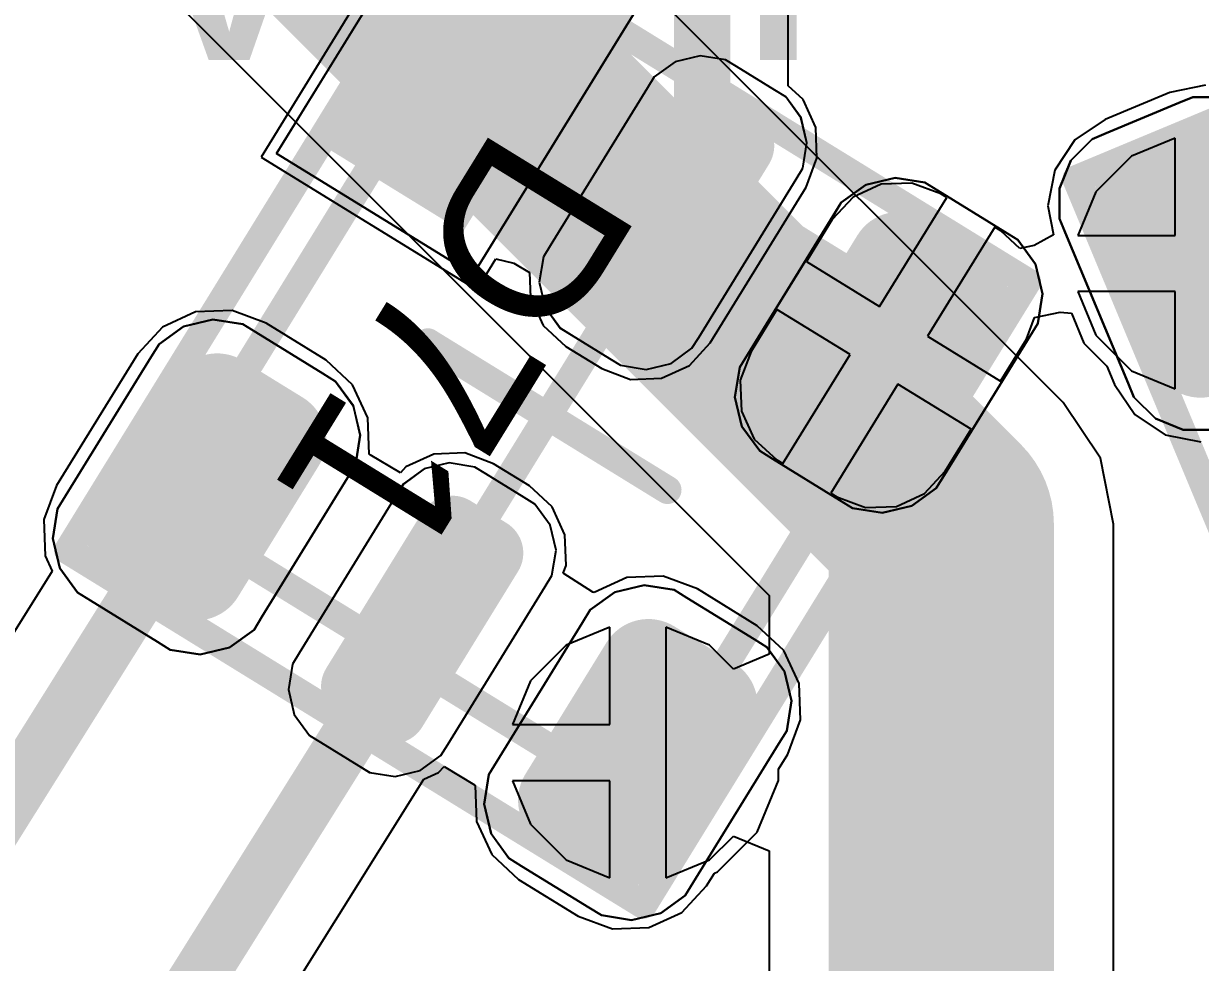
# Model space of a CAD drawing. Header units: inches. Extents: x -5 to 179, y -47 to 8.
# Drawn here: x 141.464 to 145.646, y -23.083 to -19.746 of the extents above; entities that cross this region are included whole.
import ezdxf

# ---------------------------------------------------------------- set-up
doc = ezdxf.new("R2010")
doc.units = ezdxf.units.IN
for name, color, linetype in [('Bottom Layer', 5, 'Continuous'), ('Bottom Overlay', 54, 'Continuous'), ('Top 3D Body', 56, 'Continuous'), ('Top Courtyard', 56, 'Continuous'), ('Top Layer', 1, 'Continuous'), ('Top Overlay', 2, 'Continuous'), ('Top Paste', 8, 'Continuous'), ('Top Solder', 216, 'Continuous'), ('Via Holes', 16, 'Continuous')]:
    doc.layers.add(name, color=color, linetype=linetype)
doc.styles.add('Arial', font='', dxfattribs={"height": 0.2})
doc.styles.get('Arial').set_extended_font_data('Arial')

# ---------------------------------------------------------------- blocks, each defined once
blk = doc.blocks.new('APA_RGB_LED_2020_1015')
at = {"layer": 'Top Layer'}
h = blk.add_hatch(color=1, dxfattribs=at)
edge = h.paths.add_edge_path()
edge.add_arc((0.575, 1.025), 0.125, 90, 180)
edge.add_line((0.45, 1.025), (0.45, 0.775))
edge.add_arc((0.575, 0.775), 0.125, 180, 270)
edge.add_line((0.575, 0.65), (1.125, 0.65))
edge.add_arc((1.125, 0.775), 0.125, 270, 360)
edge.add_line((1.25, 0.775), (1.25, 1.025))
edge.add_arc((1.125, 1.025), 0.125, 0, 90)
edge.add_line((1.125, 1.15), (0.575, 1.15))
at = {"layer": 'Top Paste'}
h = blk.add_hatch(color=8, dxfattribs=at)
edge = h.paths.add_edge_path()
edge.add_arc((0.575, 1.025), 0.125, 90, 180)
edge.add_line((0.45, 1.025), (0.45, 0.775))
edge.add_arc((0.575, 0.775), 0.125, 180, 270)
edge.add_line((0.575, 0.65), (1.125, 0.65))
edge.add_arc((1.125, 0.775), 0.125, 270, 360)
edge.add_line((1.25, 0.775), (1.25, 1.025))
edge.add_arc((1.125, 1.025), 0.125, 0, 90)
edge.add_line((1.125, 1.15), (0.575, 1.15))
at = {"layer": 'Top Solder'}
h = blk.add_hatch(color=216, dxfattribs=at)
edge = h.paths.add_edge_path()
edge.add_arc((0.575, 1.025), 0.175, 90, 180)
edge.add_line((0.4, 1.025), (0.4, 0.775))
edge.add_arc((0.575, 0.775), 0.175, 180, 270)
edge.add_line((0.575, 0.6), (1.125, 0.6))
edge.add_arc((1.125, 0.775), 0.175, 270, 360)
edge.add_line((1.3, 0.775), (1.3, 1.025))
edge.add_arc((1.125, 1.025), 0.175, 0, 90)
edge.add_line((1.125, 1.2), (0.575, 1.2))
at = {"layer": 'Top 3D Body'}
for points in [[(1, 1, 0.1, 0.1, 0), (-1, 1, 0.1, 0.1, 0)], [(1, 1, 0.1, 0.1, 0), (1, -1, 0.1, 0.1, 0)]]:
    blk.add_lwpolyline(points, format="xyseb", dxfattribs=at)
blk.add_lwpolyline([(0.975, 1, 0.05, 0.05, 1), (1.025, 1, 0.05, 0.05, 1)], format="xyseb", close=True, dxfattribs=at)
blk.add_lwpolyline([(0.975, 1, 0.05, 0.05, 1), (1.025, 1, 0.05, 0.05, 1)], format="xyseb", close=True, dxfattribs=at)
at = {"layer": 'Top Courtyard'}
for points in [[(1.3, 1.2, 0.1, 0.1, 0), (-1.3, 1.2, 0.1, 0.1, 0)], [(1.3, 1.2, 0.1, 0.1, 0), (1.3, -1.2, 0.1, 0.1, 0)]]:
    blk.add_lwpolyline(points, format="xyseb", dxfattribs=at)
blk.add_lwpolyline([(1.275, 1.2, 0.05, 0.05, 1), (1.325, 1.2, 0.05, 0.05, 1)], format="xyseb", close=True, dxfattribs=at)
blk.add_lwpolyline([(1.275, 1.2, 0.05, 0.05, 1), (1.325, 1.2, 0.05, 0.05, 1)], format="xyseb", close=True, dxfattribs=at)
at = {"layer": 'Top Overlay'}
for p, q in [((0.4071, 1.2689), (0.5063, 1.31)), ((0.5063, 1.31), (0.56, 1.31)), ((0.56, 1.31), (0.56, 1.31)), ((0.56, 1.31), (1.14, 1.31)), ((1.14, 1.31), (1.1937, 1.31)), ((1.1937, 1.31), (1.2929, 1.2689)), ((0.3311, 1.1929), (0.4071, 1.2689)), ((1.2929, 1.2689), (1.3689, 1.1929)), ((0.29, 1.0937), (0.3311, 1.1929)), ((1.3689, 1.1929), (1.41, 1.0937)), ((1.41, 1.0937), (1.41, 1.04)), ((1.41, 1.04), (1.41, 1.04)), ((1.41, 1.04), (1.41, 0.76)), ((1.41, 0.76), (1.41, 0.7063)), ((1.41, 0.7063), (1.3689, 0.6071))]:
    blk.add_line(p, q, dxfattribs=at)
blk = doc.blocks.new('APA_RGB_LED_2020_1025')
at = {"layer": 'Top Layer'}
h = blk.add_hatch(color=1, dxfattribs=at)
edge = h.paths.add_edge_path()
edge.add_arc((-1.125, 1.025), 0.125, 90, 180)
edge.add_line((-1.25, 1.025), (-1.25, 0.775))
edge.add_arc((-1.125, 0.775), 0.125, 180, 270)
edge.add_line((-1.125, 0.65), (-0.575, 0.65))
edge.add_arc((-0.575, 0.775), 0.125, 270, 360)
edge.add_line((-0.45, 0.775), (-0.45, 1.025))
edge.add_arc((-0.575, 1.025), 0.125, 0, 90)
edge.add_line((-0.575, 1.15), (-1.125, 1.15))
h = blk.add_hatch(color=1, dxfattribs=at)
edge = h.paths.add_edge_path()
edge.add_arc((0.575, 1.025), 0.125, 90, 180)
edge.add_line((0.45, 1.025), (0.45, 0.775))
edge.add_arc((0.575, 0.775), 0.125, 180, 270)
edge.add_line((0.575, 0.65), (1.125, 0.65))
edge.add_arc((1.125, 0.775), 0.125, 270, 360)
edge.add_line((1.25, 0.775), (1.25, 1.025))
edge.add_arc((1.125, 1.025), 0.125, 0, 90)
edge.add_line((1.125, 1.15), (0.575, 1.15))
h = blk.add_hatch(color=1, dxfattribs=at)
edge = h.paths.add_edge_path()
edge.add_arc((-1.175, 0.075), 0.075, 90, 180)
edge.add_line((-1.25, 0.075), (-1.25, -0.075))
edge.add_arc((-1.175, -0.075), 0.075, 180, 270)
edge.add_line((-1.175, -0.15), (-0.525, -0.15))
edge.add_arc((-0.525, -0.075), 0.075, 270, 360)
edge.add_line((-0.45, -0.075), (-0.45, 0.075))
edge.add_arc((-0.525, 0.075), 0.075, 0, 90)
edge.add_line((-0.525, 0.15), (-1.175, 0.15))
h = blk.add_hatch(color=1, dxfattribs=at)
edge = h.paths.add_edge_path()
edge.add_arc((0.525, 0.075), 0.075, 90, 180)
edge.add_line((0.45, 0.075), (0.45, -0.075))
edge.add_arc((0.525, -0.075), 0.075, 180, 270)
edge.add_line((0.525, -0.15), (1.175, -0.15))
edge.add_arc((1.175, -0.075), 0.075, 270, 360)
edge.add_line((1.25, -0.075), (1.25, 0.075))
edge.add_arc((1.175, 0.075), 0.075, 0, 90)
edge.add_line((1.175, 0.15), (0.525, 0.15))
blk.add_hatch(color=1, dxfattribs=at).paths.add_polyline_path([(-1.25, -0.65), (-0.45, -0.65), (-0.45, -1.15), (-1.25, -1.15)])
h = blk.add_hatch(color=1, dxfattribs=at)
edge = h.paths.add_edge_path()
edge.add_arc((0.575, -0.775), 0.125, 90, 180)
edge.add_line((0.45, -0.775), (0.45, -1.025))
edge.add_arc((0.575, -1.025), 0.125, 180, 270)
edge.add_line((0.575, -1.15), (1.125, -1.15))
edge.add_arc((1.125, -1.025), 0.125, 270, 360)
edge.add_line((1.25, -1.025), (1.25, -0.775))
edge.add_arc((1.125, -0.775), 0.125, 0, 90)
edge.add_line((1.125, -0.65), (0.575, -0.65))
at = {"layer": 'Top Paste'}
h = blk.add_hatch(color=8, dxfattribs=at)
edge = h.paths.add_edge_path()
edge.add_arc((-1.125, 1.025), 0.125, 90, 180)
edge.add_line((-1.25, 1.025), (-1.25, 0.775))
edge.add_arc((-1.125, 0.775), 0.125, 180, 270)
edge.add_line((-1.125, 0.65), (-0.575, 0.65))
edge.add_arc((-0.575, 0.775), 0.125, 270, 360)
edge.add_line((-0.45, 0.775), (-0.45, 1.025))
edge.add_arc((-0.575, 1.025), 0.125, 0, 90)
edge.add_line((-0.575, 1.15), (-1.125, 1.15))
h = blk.add_hatch(color=8, dxfattribs=at)
edge = h.paths.add_edge_path()
edge.add_arc((0.575, 1.025), 0.125, 90, 180)
edge.add_line((0.45, 1.025), (0.45, 0.775))
edge.add_arc((0.575, 0.775), 0.125, 180, 270)
edge.add_line((0.575, 0.65), (1.125, 0.65))
edge.add_arc((1.125, 0.775), 0.125, 270, 360)
edge.add_line((1.25, 0.775), (1.25, 1.025))
edge.add_arc((1.125, 1.025), 0.125, 0, 90)
edge.add_line((1.125, 1.15), (0.575, 1.15))
h = blk.add_hatch(color=8, dxfattribs=at)
edge = h.paths.add_edge_path()
edge.add_arc((-1.175, 0.075), 0.075, 90, 180)
edge.add_line((-1.25, 0.075), (-1.25, -0.075))
edge.add_arc((-1.175, -0.075), 0.075, 180, 270)
edge.add_line((-1.175, -0.15), (-0.525, -0.15))
edge.add_arc((-0.525, -0.075), 0.075, 270, 360)
edge.add_line((-0.45, -0.075), (-0.45, 0.075))
edge.add_arc((-0.525, 0.075), 0.075, 0, 90)
edge.add_line((-0.525, 0.15), (-1.175, 0.15))
h = blk.add_hatch(color=8, dxfattribs=at)
edge = h.paths.add_edge_path()
edge.add_arc((0.525, 0.075), 0.075, 90, 180)
edge.add_line((0.45, 0.075), (0.45, -0.075))
edge.add_arc((0.525, -0.075), 0.075, 180, 270)
edge.add_line((0.525, -0.15), (1.175, -0.15))
edge.add_arc((1.175, -0.075), 0.075, 270, 360)
edge.add_line((1.25, -0.075), (1.25, 0.075))
edge.add_arc((1.175, 0.075), 0.075, 0, 90)
edge.add_line((1.175, 0.15), (0.525, 0.15))
blk.add_hatch(color=8, dxfattribs=at).paths.add_polyline_path([(-1.25, -0.65), (-0.45, -0.65), (-0.45, -1.15), (-1.25, -1.15)])
h = blk.add_hatch(color=8, dxfattribs=at)
edge = h.paths.add_edge_path()
edge.add_arc((0.575, -0.775), 0.125, 90, 180)
edge.add_line((0.45, -0.775), (0.45, -1.025))
edge.add_arc((0.575, -1.025), 0.125, 180, 270)
edge.add_line((0.575, -1.15), (1.125, -1.15))
edge.add_arc((1.125, -1.025), 0.125, 270, 360)
edge.add_line((1.25, -1.025), (1.25, -0.775))
edge.add_arc((1.125, -0.775), 0.125, 0, 90)
edge.add_line((1.125, -0.65), (0.575, -0.65))
at = {"layer": 'Top Solder'}
h = blk.add_hatch(color=216, dxfattribs=at)
edge = h.paths.add_edge_path()
edge.add_arc((-1.125, 1.025), 0.175, 90, 180)
edge.add_line((-1.3, 1.025), (-1.3, 0.775))
edge.add_arc((-1.125, 0.775), 0.175, 180, 270)
edge.add_line((-1.125, 0.6), (-0.575, 0.6))
edge.add_arc((-0.575, 0.775), 0.175, 270, 360)
edge.add_line((-0.4, 0.775), (-0.4, 1.025))
edge.add_arc((-0.575, 1.025), 0.175, 0, 90)
edge.add_line((-0.575, 1.2), (-1.125, 1.2))
h = blk.add_hatch(color=216, dxfattribs=at)
edge = h.paths.add_edge_path()
edge.add_arc((0.575, 1.025), 0.175, 90, 180)
edge.add_line((0.4, 1.025), (0.4, 0.775))
edge.add_arc((0.575, 0.775), 0.175, 180, 270)
edge.add_line((0.575, 0.6), (1.125, 0.6))
edge.add_arc((1.125, 0.775), 0.175, 270, 360)
edge.add_line((1.3, 0.775), (1.3, 1.025))
edge.add_arc((1.125, 1.025), 0.175, 0, 90)
edge.add_line((1.125, 1.2), (0.575, 1.2))
h = blk.add_hatch(color=216, dxfattribs=at)
edge = h.paths.add_edge_path()
edge.add_arc((-1.175, 0.075), 0.125, 90, 180)
edge.add_line((-1.3, 0.075), (-1.3, -0.075))
edge.add_arc((-1.175, -0.075), 0.125, 180, 270)
edge.add_line((-1.175, -0.2), (-0.525, -0.2))
edge.add_arc((-0.525, -0.075), 0.125, 270, 360)
edge.add_line((-0.4, -0.075), (-0.4, 0.075))
edge.add_arc((-0.525, 0.075), 0.125, 0, 90)
edge.add_line((-0.525, 0.2), (-1.175, 0.2))
h = blk.add_hatch(color=216, dxfattribs=at)
edge = h.paths.add_edge_path()
edge.add_arc((0.525, 0.075), 0.125, 90, 180)
edge.add_line((0.4, 0.075), (0.4, -0.075))
edge.add_arc((0.525, -0.075), 0.125, 180, 270)
edge.add_line((0.525, -0.2), (1.175, -0.2))
edge.add_arc((1.175, -0.075), 0.125, 270, 360)
edge.add_line((1.3, -0.075), (1.3, 0.075))
edge.add_arc((1.175, 0.075), 0.125, 0, 90)
edge.add_line((1.175, 0.2), (0.525, 0.2))
blk.add_hatch(color=216, dxfattribs=at).paths.add_polyline_path([(-1.3, -0.6), (-0.4, -0.6), (-0.4, -1.2), (-1.3, -1.2)])
h = blk.add_hatch(color=216, dxfattribs=at)
edge = h.paths.add_edge_path()
edge.add_arc((0.575, -0.775), 0.175, 90, 180)
edge.add_line((0.4, -0.775), (0.4, -1.025))
edge.add_arc((0.575, -1.025), 0.175, 180, 270)
edge.add_line((0.575, -1.2), (1.125, -1.2))
edge.add_arc((1.125, -1.025), 0.175, 270, 360)
edge.add_line((1.3, -1.025), (1.3, -0.775))
edge.add_arc((1.125, -0.775), 0.175, 0, 90)
edge.add_line((1.125, -0.6), (0.575, -0.6))
at = {"layer": 'Top 3D Body'}
for points in [[(1, 1, 0.1, 0.1, 0), (-1, 1, 0.1, 0.1, 0)], [(-1, -1, 0.1, 0.1, 0), (-1, 1, 0.1, 0.1, 0)], [(1, -1, 0.1, 0.1, 0), (1, 1, 0.1, 0.1, 0)], [(1, -1, 0.1, 0.1, 0), (-1, -1, 0.1, 0.1, 0)]]:
    blk.add_lwpolyline(points, format="xyseb", dxfattribs=at)
for points in [[(-1.025, 1, 0.05, 0.05, 1), (-0.975, 1, 0.05, 0.05, 1)], [(-1.025, 1, 0.05, 0.05, 1), (-0.975, 1, 0.05, 0.05, 1)], [(0.975, 1, 0.05, 0.05, 1), (1.025, 1, 0.05, 0.05, 1)], [(0.975, 1, 0.05, 0.05, 1), (1.025, 1, 0.05, 0.05, 1)], [(-1.025, -1, 0.05, 0.05, 1), (-0.975, -1, 0.05, 0.05, 1)], [(-1.025, -1, 0.05, 0.05, 1), (-0.975, -1, 0.05, 0.05, 1)], [(0.975, -1, 0.05, 0.05, 1), (1.025, -1, 0.05, 0.05, 1)], [(0.975, -1, 0.05, 0.05, 1), (1.025, -1, 0.05, 0.05, 1)]]:
    blk.add_lwpolyline(points, format="xyseb", close=True, dxfattribs=at)
at = {"layer": 'Top Courtyard'}
for points in [[(-1.3, -1.2, 0.1, 0.1, 0), (-1.3, 1.2, 0.1, 0.1, 0)], [(1.3, 1.2, 0.1, 0.1, 0), (-1.3, 1.2, 0.1, 0.1, 0)], [(1.3, -1.2, 0.1, 0.1, 0), (1.3, 1.2, 0.1, 0.1, 0)], [(0, -0.5, 0.1, 0.1, 0), (0, 0.5, 0.1, 0.1, 0)], [(0.5, 0, 0.1, 0.1, 0), (-0.5, 0, 0.1, 0.1, 0)], [(1.3, -1.2, 0.1, 0.1, 0), (-1.3, -1.2, 0.1, 0.1, 0)]]:
    blk.add_lwpolyline(points, format="xyseb", dxfattribs=at)
for points in [[(-1.325, 1.2, 0.05, 0.05, 1), (-1.275, 1.2, 0.05, 0.05, 1)], [(-1.325, 1.2, 0.05, 0.05, 1), (-1.275, 1.2, 0.05, 0.05, 1)], [(1.275, 1.2, 0.05, 0.05, 1), (1.325, 1.2, 0.05, 0.05, 1)], [(1.275, 1.2, 0.05, 0.05, 1), (1.325, 1.2, 0.05, 0.05, 1)], [(-0.025, 0.5, 0.05, 0.05, 1), (0.025, 0.5, 0.05, 0.05, 1)], [(-0.525, 0, 0.05, 0.05, 1), (-0.475, 0, 0.05, 0.05, 1)], [(0.475, 0, 0.05, 0.05, 1), (0.525, 0, 0.05, 0.05, 1)], [(-0.025, -0.5, 0.05, 0.05, 1), (0.025, -0.5, 0.05, 0.05, 1)], [(1.275, -1.2, 0.05, 0.05, 1), (1.325, -1.2, 0.05, 0.05, 1)], [(1.275, -1.2, 0.05, 0.05, 1), (1.325, -1.2, 0.05, 0.05, 1)]]:
    blk.add_lwpolyline(points, format="xyseb", close=True, dxfattribs=at)
at = {"layer": 'Top Overlay'}
for p, q in [((-1.2929, 1.2689), (-1.1937, 1.31)), ((-1.1937, 1.31), (-1.14, 1.31)), ((-1.14, 1.31), (-1.14, 1.31)), ((-1.14, 1.31), (-0.56, 1.31)), ((-0.56, 1.31), (-0.5063, 1.31)), ((-0.5063, 1.31), (-0.4071, 1.2689)), ((0.4071, 1.2689), (0.5063, 1.31)), ((0.5063, 1.31), (0.56, 1.31)), ((0.56, 1.31), (0.56, 1.31)), ((0.56, 1.31), (1.14, 1.31)), ((1.14, 1.31), (1.1937, 1.31)), ((1.1937, 1.31), (1.2929, 1.2689)), ((-1.3689, 1.1929), (-1.2929, 1.2689)), ((-0.4071, 1.2689), (-0.3311, 1.1929)), ((0.3311, 1.1929), (0.4071, 1.2689)), ((1.2929, 1.2689), (1.3689, 1.1929)), ((-1.41, 1.0937), (-1.3689, 1.1929)), ((-0.3311, 1.1929), (-0.29, 1.0937)), ((0.29, 1.0937), (0.3311, 1.1929)), ((1.3689, 1.1929), (1.41, 1.0937)), ((-1.41, 1.04), (-1.41, 1.0937)), ((-0.29, 1.0937), (-0.29, 1.04)), ((0.29, 1.04), (0.29, 1.0937)), ((1.41, 1.0937), (1.41, 1.04)), ((-1.41, 0.76), (-1.41, 1.04)), ((-0.29, 1.04), (-0.29, 1.04)), ((-0.29, 1.04), (-0.29, 0.76)), ((0.29, 0.76), (0.29, 1.04)), ((1.41, 1.04), (1.41, 1.04)), ((1.41, 1.04), (1.41, 0.76)), ((-1.41, 0.76), (-1.41, 0.76)), ((-1.41, 0.7063), (-1.41, 0.76)), ((-0.29, 0.76), (-0.29, 0.7063)), ((0.29, 0.76), (0.29, 0.76)), ((0.29, 0.7063), (0.29, 0.76)), ((1.41, 0.76), (1.41, 0.7063)), ((-1.3689, 0.6071), (-1.41, 0.7063)), ((-0.29, 0.7063), (-0.3311, 0.6071)), ((0.3311, 0.6071), (0.29, 0.7063)), ((1.41, 0.7063), (1.3689, 0.6071)), ((-1.2929, 0.5311), (-1.3689, 0.6071)), ((-0.3311, 0.6071), (-0.4071, 0.5311)), ((0.4071, 0.5311), (0.3311, 0.6071)), ((1.3689, 0.6071), (1.2929, 0.5311)), ((-1.1937, 0.49), (-1.2929, 0.5311)), ((-0.4071, 0.5311), (-0.5063, 0.49)), ((0.5063, 0.49), (0.4071, 0.5311)), ((1.2929, 0.5311), (1.1937, 0.49)), ((-1.14, 0.49), (-1.1937, 0.49)), ((-0.56, 0.49), (-1.14, 0.49)), ((-0.5063, 0.49), (-0.56, 0.49)), ((-0.56, 0.49), (-0.56, 0.49)), ((0.56, 0.49), (0.5063, 0.49)), ((1.14, 0.49), (0.56, 0.49)), ((1.1937, 0.49), (1.14, 0.49)), ((1.14, 0.49), (1.14, 0.49)), ((-1.2258, 0.31), (-1.3103, 0.275)), ((-1.18, 0.31), (-1.2258, 0.31)), ((-0.52, 0.31), (-1.18, 0.31)), ((-0.4742, 0.31), (-0.52, 0.31)), ((-0.52, 0.31), (-0.52, 0.31)), ((-0.3897, 0.275), (-0.4742, 0.31)), ((0.4743, 0.31), (0.3897, 0.275)), ((0.52, 0.31), (0.4743, 0.31)), ((1.18, 0.31), (0.52, 0.31)), ((1.2258, 0.31), (1.18, 0.31)), ((1.18, 0.31), (1.18, 0.31)), ((1.3103, 0.275), (1.2258, 0.31)), ((-1.3103, 0.275), (-1.375, 0.2103)), ((-0.325, 0.2103), (-0.3897, 0.275)), ((0.3897, 0.275), (0.325, 0.2103)), ((1.375, 0.2103), (1.3103, 0.275)), ((-1.375, 0.2103), (-1.41, 0.1258)), ((-0.29, 0.1258), (-0.325, 0.2103)), ((0.325, 0.2103), (0.29, 0.1258)), ((1.41, 0.1258), (1.375, 0.2103)), ((-1.41, 0.1258), (-1.41, 0.08)), ((-0.29, 0.08), (-0.29, 0.1258)), ((0.29, 0.1258), (0.29, 0.08)), ((1.41, 0.08), (1.41, 0.1258)), ((-1.41, 0.08), (-1.41, -0.08)), ((-1.41, 0.08), (-1.41, 0.08)), ((-0.29, -0.08), (-0.29, 0.08)), ((0.29, 0.08), (0.29, -0.08)), ((0.29, 0.08), (0.29, 0.08)), ((1.41, -0.08), (1.41, 0.08)), ((-1.41, -0.08), (-1.41, -0.1258)), ((-0.29, -0.1258), (-0.29, -0.08)), ((-0.29, -0.08), (-0.29, -0.08)), ((0.29, -0.08), (0.29, -0.1258)), ((1.41, -0.1258), (1.41, -0.08)), ((1.41, -0.08), (1.41, -0.08)), ((-1.41, -0.1258), (-1.375, -0.2103)), ((-0.325, -0.2103), (-0.29, -0.1258)), ((0.29, -0.1258), (0.325, -0.2103)), ((1.375, -0.2103), (1.41, -0.1258)), ((-1.375, -0.2103), (-1.3103, -0.275)), ((-0.3897, -0.275), (-0.325, -0.2103)), ((0.325, -0.2103), (0.3897, -0.275)), ((1.3103, -0.275), (1.375, -0.2103)), ((-1.3103, -0.275), (-1.2258, -0.31)), ((-0.4742, -0.31), (-0.3897, -0.275)), ((0.3897, -0.275), (0.4743, -0.31)), ((1.2258, -0.31), (1.3103, -0.275)), ((-1.2258, -0.31), (-1.18, -0.31)), ((-1.18, -0.31), (-1.18, -0.31)), ((-1.18, -0.31), (-0.52, -0.31)), ((-0.52, -0.31), (-0.4742, -0.31)), ((0.4743, -0.31), (0.52, -0.31)), ((0.52, -0.31), (0.52, -0.31)), ((0.52, -0.31), (1.18, -0.31)), ((1.18, -0.31), (1.2258, -0.31)), ((-1.41, -0.49), (-0.29, -0.49)), ((-0.29, -0.49), (-0.29, -1.31)), ((0.4071, -0.5311), (0.5063, -0.49)), ((0.5063, -0.49), (0.56, -0.49)), ((0.56, -0.49), (0.56, -0.49)), ((0.56, -0.49), (1.14, -0.49)), ((1.14, -0.49), (1.1937, -0.49)), ((1.1937, -0.49), (1.2929, -0.5311)), ((0.3311, -0.6071), (0.4071, -0.5311)), ((1.2929, -0.5311), (1.3689, -0.6071)), ((0.29, -0.7063), (0.3311, -0.6071)), ((1.3689, -0.6071), (1.41, -0.7063)), ((0.29, -0.76), (0.29, -0.7063)), ((1.41, -0.7063), (1.41, -0.76)), ((0.29, -1.04), (0.29, -0.76)), ((1.41, -0.76), (1.41, -0.76)), ((1.41, -0.76), (1.41, -1.04)), ((0.29, -1.04), (0.29, -1.04)), ((0.29, -1.0937), (0.29, -1.04)), ((1.41, -1.04), (1.41, -1.0937)), ((0.3311, -1.1929), (0.29, -1.0937)), ((1.41, -1.0937), (1.3689, -1.1929)), ((0.4071, -1.2689), (0.3311, -1.1929)), ((1.3689, -1.1929), (1.2929, -1.2689)), ((0.5063, -1.31), (0.4071, -1.2689)), ((1.2929, -1.2689), (1.1937, -1.31)), ((-0.29, -1.31), (-1.41, -1.31)), ((0.56, -1.31), (0.5063, -1.31)), ((1.14, -1.31), (0.56, -1.31)), ((1.1937, -1.31), (1.14, -1.31)), ((1.14, -1.31), (1.14, -1.31))]:
    blk.add_line(p, q, dxfattribs=at)
at = {"layer": 'Top Courtyard', "style": 'Arial'}
blk.add_text('D71', height=0.6, dxfattribs=at).set_placement((-0.8, -0.7))

msp = doc.modelspace()

# ---------------------------------------------------------------- hatches: boundary and pattern name
at = {"layer": 'Bottom Layer'}
h = msp.add_hatch(color=5, dxfattribs=at)
edge = h.paths.add_edge_path()
edge.add_arc((145.6555, -20.5989), 0.3, 0, 360)
h = msp.add_hatch(color=5, dxfattribs=at)
edge = h.paths.add_edge_path()
edge.add_arc((143.6464, -22.3371), 0.3, 0, 360)
at = {"layer": 'Top Layer'}
h = msp.add_hatch(color=1, dxfattribs=at)
edge = h.paths.add_edge_path()
edge.add_arc((145.6555, -20.5989), 0.3, 0, 360)
h = msp.add_hatch(color=1, dxfattribs=at)
edge = h.paths.add_edge_path()
edge.add_arc((143.6464, -22.3371), 0.3, 0, 360)
at = {"layer": 'Via Holes'}
h = msp.add_hatch(color=7, dxfattribs=at)
edge = h.paths.add_edge_path()
edge.add_arc((145.6555, -20.5989), 0.15, 0, 360)
h = msp.add_hatch(color=7, dxfattribs=at)
edge = h.paths.add_edge_path()
edge.add_arc((143.6464, -22.3371), 0.15, 0, 360)

# ---------------------------------------------------------------- linework, layer by layer
at = {"layer": 'Bottom Layer'}
for p, q in [((145.1576, -21.0924), (130.3226, -6.2574)), ((129.6366, -7.3018), (144.1132, -21.7784)), ((145.5555, -20.1532), (145.4006, -20.2174)), ((145.5555, -20.4989), (145.5555, -20.1532)), ((145.4006, -20.2174), (145.274, -20.344)), ((145.274, -20.344), (145.2098, -20.4989)), ((145.2098, -20.4989), (145.5555, -20.4989)), ((145.5555, -20.6989), (145.2098, -20.6989)), ((145.2098, -20.6989), (145.274, -20.8538)), ((145.5555, -21.0445), (145.5555, -20.6989)), ((145.274, -20.8538), (145.4006, -20.9804)), ((145.4006, -20.9804), (145.5555, -21.0445)), ((145.2902, -21.2909), (145.1576, -21.0924)), ((145.3368, -21.525), (145.2902, -21.2909)), ((145.3368, -24.975), (145.3368, -21.525)), ((144.1132, -21.7784), (144.1132, -21.9879)), ((143.5464, -21.8915), (143.3915, -21.9556)), ((143.5464, -22.2371), (143.5464, -21.8915)), ((143.9013, -21.9556), (143.7464, -21.8915)), ((143.7464, -21.8915), (143.7464, -22.3371)), ((143.3915, -21.9556), (143.2649, -22.0822)), ((143.9862, -22.0406), (143.9013, -21.9556)), ((144.1132, -21.9879), (143.9862, -22.0406)), ((143.2649, -22.0822), (143.2008, -22.2371)), ((143.2008, -22.2371), (143.5464, -22.2371)), ((143.7464, -22.3371), (143.7464, -22.7828)), ((143.5464, -22.4371), (143.2008, -22.4371)), ((143.2008, -22.4371), (143.2649, -22.592)), ((143.5464, -22.7828), (143.5464, -22.4371)), ((143.2649, -22.592), (143.3915, -22.7186)), ((143.9013, -22.7186), (143.9862, -22.6337)), ((143.9862, -22.6337), (144.1132, -22.6863)), ((144.1132, -22.6863), (144.1132, -24.975)), ((143.3915, -22.7186), (143.5464, -22.7828)), ((143.7464, -22.7828), (143.9013, -22.7186))]:
    msp.add_line(p, q, dxfattribs=at)
for points in [[(129.89, -6.69, 0.8, 0.8, 0), (144.725, -21.525, 0.8, 0.8, 0)], [(144.725, -26.425, 0.8, 0.8, 0), (144.725, -21.525, 0.8, 0.8, 0)]]:
    msp.add_lwpolyline(points, format="xyseb", dxfattribs=at)
msp.add_lwpolyline([(144.525, -21.525, 0.4, 0.4, 1), (144.925, -21.525, 0.4, 0.4, 1)], format="xyseb", close=True, dxfattribs=at)
msp.add_lwpolyline([(144.525, -21.525, 0.4, 0.4, 1), (144.925, -21.525, 0.4, 0.4, 1)], format="xyseb", close=True, dxfattribs=at)
at = {"layer": 'Top Layer'}
for p, q in [((142.7784, -19.4565), (142.3078, -20.2204)), ((144.1809, -19.9673), (144.1809, -19.625)), ((144.2334, -20.0161), (144.1809, -19.9673)), ((145.5374, -19.9911), (145.3067, -20.0873)), ((145.6642, -19.9656), (145.5374, -19.9911)), ((144.279, -20.1155), (144.2334, -20.0161)), ((144.283, -20.2248), (144.279, -20.1155)), ((145.3067, -20.0873), (145.1994, -20.1594)), ((145.1994, -20.1594), (145.1278, -20.2671)), ((142.3078, -20.2204), (143.074, -20.6925)), ((144.2449, -20.3274), (144.283, -20.2248)), ((145.1278, -20.2671), (145.1029, -20.394)), ((144.5111, -20.3173), (144.4117, -20.3628)), ((144.6205, -20.3132), (144.5111, -20.3173)), ((144.723, -20.3513), (144.6205, -20.3132)), ((143.904, -20.8808), (144.2449, -20.3274)), ((144.4117, -20.3628), (144.3372, -20.443)), ((144.5054, -20.7522), (144.7443, -20.3644)), ((144.7443, -20.3644), (144.723, -20.3513)), ((145.1029, -20.394), (145.1236, -20.4967)), ((144.3372, -20.443), (144.2454, -20.592)), ((144.9146, -20.4693), (144.6757, -20.8571)), ((144.9359, -20.4825), (144.9146, -20.4693)), ((145.0039, -20.5456), (144.9359, -20.4825)), ((145.1236, -20.4967), (145.0545, -20.5354)), ((145.0545, -20.5354), (145.0039, -20.5456)), ((143.074, -20.6925), (143.1422, -20.5818)), ((143.1422, -20.5818), (143.2056, -20.5971)), ((143.2056, -20.5971), (143.2614, -20.6304)), ((144.2454, -20.592), (144.5054, -20.7522)), ((143.2614, -20.6304), (143.2647, -20.7199)), ((143.2647, -20.7199), (143.3103, -20.8193)), ((142.0751, -20.7709), (141.9576, -20.8248)), ((142.2044, -20.7661), (142.0751, -20.7709)), ((142.3255, -20.8112), (142.2044, -20.7661)), ((144.1405, -20.7623), (144.0487, -20.9113)), ((144.4005, -20.9224), (144.1405, -20.7623)), ((145.0563, -20.7908), (145.1476, -20.7721)), ((145.1476, -20.7721), (145.1873, -20.7751)), ((145.1873, -20.7751), (145.2316, -20.8821)), ((141.9576, -20.8248), (141.8696, -20.9195)), ((142.5384, -20.9423), (142.3255, -20.8112)), ((143.3103, -20.8193), (143.3905, -20.8938)), ((145.0275, -20.8683), (145.0563, -20.7908)), ((144.6757, -20.8571), (144.9357, -21.0173)), ((144.9357, -21.0173), (145.0275, -20.8683)), ((143.3905, -20.8938), (143.5182, -20.9724)), ((143.8295, -20.961), (143.904, -20.8808)), ((145.2316, -20.8821), (145.3131, -20.9637)), ((141.8696, -20.9195), (141.5811, -21.3878)), ((142.6331, -21.0303), (142.5384, -20.9423)), ((144.0487, -20.9113), (144.0106, -21.0138)), ((144.1617, -21.3102), (144.4005, -20.9224)), ((143.5182, -20.9724), (143.6207, -21.0106)), ((143.7301, -21.0065), (143.8295, -20.961)), ((145.3131, -20.9637), (145.3401, -21.0284)), ((142.687, -21.1478), (142.6331, -21.0303)), ((143.6207, -21.0106), (143.7301, -21.0065)), ((144.0106, -21.0138), (144.0147, -21.1231)), ((144.5708, -21.0273), (144.3319, -21.4151)), ((144.8308, -21.1875), (144.5708, -21.0273)), ((145.3401, -21.0284), (145.4122, -21.1357)), ((142.6917, -21.276), (142.687, -21.1478)), ((144.0147, -21.1231), (144.0602, -21.2226)), ((145.4122, -21.1357), (145.5199, -21.2072)), ((144.739, -21.3365), (144.8308, -21.1875)), ((144.0602, -21.2226), (144.1404, -21.297)), ((145.5199, -21.2072), (145.6468, -21.2322)), ((142.6949, -21.2789), (142.6917, -21.276)), ((142.8027, -21.3432), (142.6949, -21.2789)), ((142.922, -21.2762), (142.8225, -21.3218)), ((143.0313, -21.2722), (142.922, -21.2762)), ((143.1339, -21.3103), (143.0313, -21.2722)), ((142.8225, -21.3218), (142.8027, -21.3432)), ((143.2616, -21.389), (143.1339, -21.3103)), ((144.1404, -21.297), (144.1617, -21.3102)), ((144.6646, -21.4167), (144.739, -21.3365)), ((141.5811, -21.3878), (141.5361, -21.509)), ((143.3417, -21.4634), (143.2616, -21.389)), ((144.3319, -21.4151), (144.3532, -21.4282)), ((144.3532, -21.4282), (144.4558, -21.4663)), ((144.5651, -21.4622), (144.6646, -21.4167)), ((143.3873, -21.5629), (143.3417, -21.4634)), ((144.4558, -21.4663), (144.5651, -21.4622)), ((141.5361, -21.509), (141.5409, -21.6382)), ((143.3913, -21.6722), (143.3873, -21.5629)), ((141.5409, -21.6382), (141.5656, -21.6922)), ((141.5656, -21.6922), (140.8712, -22.8013)), ((143.3812, -21.6996), (143.3913, -21.6722)), ((143.4871, -21.7669), (143.3812, -21.6996)), ((143.6077, -21.715), (143.491, -21.7685)), ((143.7369, -21.7103), (143.6077, -21.715)), ((143.8581, -21.7553), (143.7369, -21.7103)), ((143.491, -21.7685), (143.4871, -21.7669)), ((144.0709, -21.8864), (143.8581, -21.7553)), ((144.1656, -21.9744), (144.0709, -21.8864)), ((144.2195, -22.092), (144.1656, -21.9744)), ((144.2243, -22.2212), (144.2195, -22.092)), ((144.1792, -22.3424), (144.2243, -22.2212)), ((144.1464, -22.3956), (144.1792, -22.3424)), ((142.886, -22.4321), (142.9378, -22.4083)), ((142.9378, -22.4083), (142.9577, -22.3869)), ((142.9577, -22.3869), (143.0655, -22.4512)), ((144.1464, -22.4366), (144.1464, -22.3956)), ((142.0889, -23.705), (142.886, -22.4321)), ((143.0655, -22.4512), (143.0686, -22.4541)), ((143.0686, -22.4541), (143.0734, -22.5823)), ((144.0703, -22.6204), (144.1464, -22.4366)), ((143.0734, -22.5823), (143.1272, -22.6998)), ((143.9297, -22.761), (144.0703, -22.6204)), ((143.1272, -22.6998), (143.222, -22.7878)), ((143.222, -22.7878), (143.4348, -22.919)), ((143.8907, -22.8106), (143.9185, -22.7657)), ((143.9185, -22.7657), (143.9297, -22.761)), ((143.8028, -22.9054), (143.8907, -22.8106)), ((143.6852, -22.9592), (143.8028, -22.9054)), ((143.4348, -22.919), (143.556, -22.964)), ((143.556, -22.964), (143.6852, -22.9592))]:
    msp.add_line(p, q, dxfattribs=at)
for points in [[(143.0843, -19.8669, 0.2, 0.2, 0), (143.0843, -16.5907, 0.2, 0.2, 0)], [(143.875, -20.0845, 0.2, 0.2, 0), (143.875, -19.625, 0.2, 0.2, 0)], [(143.0056, -19.9456, 0.2, 0.2, 0), (143.0843, -19.8669, 0.2, 0.2, 0)], [(143.875, -20.0845, 0.2, 0.2, 0), (143.8888, -20.0983, 0.2, 0.2, 0)], [(143.8888, -20.3007, 0.2, 0.2, 0), (143.8888, -20.0983, 0.2, 0.2, 0)], [(143.7719, -20.4177, 0.2, 0.2, 0), (143.8888, -20.3007, 0.2, 0.2, 0)], [(141.968, -21.6261, 0.2, 0.2, 0), (142.1139, -21.393, 0.2, 0.2, 0)], [(140.9591, -23.2372, 0.2, 0.2, 0), (141.968, -21.6261, 0.2, 0.2, 0)], [(142.721, -22.1193, 0.2, 0.2, 0), (142.8802, -21.8651, 0.2, 0.2, 0)], [(141.7386, -23.6881, 0.2, 0.2, 0), (142.721, -22.1193, 0.2, 0.2, 0)]]:
    msp.add_lwpolyline(points, format="xyseb", dxfattribs=at)
for points in [[(143.0343, -19.8669, 0.1, 0.1, 1), (143.1343, -19.8669, 0.1, 0.1, 1)], [(143.0343, -19.8669, 0.1, 0.1, 1), (143.1343, -19.8669, 0.1, 0.1, 1)], [(142.9556, -19.9456, 0.1, 0.1, 1), (143.0556, -19.9456, 0.1, 0.1, 1)], [(143.825, -20.0845, 0.1, 0.1, 1), (143.925, -20.0845, 0.1, 0.1, 1)], [(143.825, -20.0845, 0.1, 0.1, 1), (143.925, -20.0845, 0.1, 0.1, 1)], [(143.8388, -20.0983, 0.1, 0.1, 1), (143.9388, -20.0983, 0.1, 0.1, 1)], [(143.8388, -20.0983, 0.1, 0.1, 1), (143.9388, -20.0983, 0.1, 0.1, 1)], [(143.8388, -20.3007, 0.1, 0.1, 1), (143.9388, -20.3007, 0.1, 0.1, 1)], [(143.8388, -20.3007, 0.1, 0.1, 1), (143.9388, -20.3007, 0.1, 0.1, 1)], [(143.7219, -20.4177, 0.1, 0.1, 1), (143.8219, -20.4177, 0.1, 0.1, 1)], [(142.0639, -21.393, 0.1, 0.1, 1), (142.1639, -21.393, 0.1, 0.1, 1)], [(141.918, -21.6261, 0.1, 0.1, 1), (142.018, -21.6261, 0.1, 0.1, 1)], [(141.918, -21.6261, 0.1, 0.1, 1), (142.018, -21.6261, 0.1, 0.1, 1)], [(142.8302, -21.8651, 0.1, 0.1, 1), (142.9302, -21.8651, 0.1, 0.1, 1)], [(142.671, -22.1193, 0.1, 0.1, 1), (142.771, -22.1193, 0.1, 0.1, 1)], [(142.671, -22.1193, 0.1, 0.1, 1), (142.771, -22.1193, 0.1, 0.1, 1)]]:
    msp.add_lwpolyline(points, format="xyseb", close=True, dxfattribs=at)
at = {"layer": 'Top Overlay'}
for p, q in [((142.9503, -19.2538), (142.3628, -20.2073)), ((143.0609, -20.6375), (143.6484, -19.6839)), ((143.8682, -19.8604), (143.7792, -19.8816)), ((143.9585, -19.8749), (143.8682, -19.8604)), ((143.7792, -19.8816), (143.705, -19.9352)), ((143.9975, -19.8989), (143.9585, -19.8749)), ((144.1337, -19.9829), (143.9975, -19.8989)), ((143.705, -19.9352), (143.681, -19.9741)), ((143.681, -19.9741), (143.3348, -20.536)), ((143.681, -19.9741), (143.681, -19.9741)), ((144.1727, -20.0069), (144.1337, -19.9829)), ((144.1337, -19.9829), (144.1337, -19.9829)), ((144.2263, -20.081), (144.1727, -20.0069)), ((145.5691, -20.0281), (145.3107, -20.1359)), ((145.6187, -20.0075), (145.5691, -20.0281)), ((145.7261, -20.0072), (145.6187, -20.0075)), ((144.2474, -20.17), (144.2263, -20.081)), ((145.2611, -20.1566), (145.1853, -20.2327)), ((145.3107, -20.1359), (145.2611, -20.1566)), ((145.3107, -20.1359), (145.3107, -20.1359)), ((144.2329, -20.2604), (144.2474, -20.17)), ((142.3628, -20.2073), (143.0609, -20.6375)), ((145.1853, -20.2327), (145.1445, -20.3321)), ((144.2089, -20.2993), (144.2329, -20.2604)), ((143.8627, -20.8613), (144.2089, -20.2993)), ((144.4564, -20.3191), (144.3693, -20.3821)), ((144.5609, -20.2943), (144.4564, -20.3191)), ((144.6669, -20.3114), (144.5609, -20.2943)), ((144.7127, -20.3395), (144.6669, -20.3114)), ((144.951, -20.4864), (144.7127, -20.3395)), ((145.1445, -20.3321), (145.1447, -20.4395)), ((144.3693, -20.3821), (144.3412, -20.4278)), ((144.3412, -20.4278), (144.0369, -20.9216)), ((145.1447, -20.4395), (145.1654, -20.489)), ((144.9968, -20.5146), (144.951, -20.4864)), ((145.1654, -20.489), (145.3887, -21.0243)), ((145.0597, -20.6016), (144.9968, -20.5146)), ((143.3108, -20.575), (143.2963, -20.6653)), ((143.3348, -20.536), (143.3108, -20.575)), ((145.0845, -20.7061), (145.0597, -20.6016)), ((143.2963, -20.6653), (143.3175, -20.7544)), ((145.0675, -20.8122), (145.0845, -20.7061)), ((143.3175, -20.7544), (143.3711, -20.8285)), ((142.0322, -20.8224), (141.9451, -20.8853)), ((142.1367, -20.7976), (142.0322, -20.8224)), ((142.2427, -20.8146), (142.1367, -20.7976)), ((142.2885, -20.8428), (142.2427, -20.8146)), ((145.0393, -20.8579), (145.0675, -20.8122)), ((142.5268, -20.9896), (142.2885, -20.8428)), ((142.2885, -20.8428), (142.2885, -20.8428)), ((143.3711, -20.8285), (143.41, -20.8525)), ((143.41, -20.8525), (143.41, -20.8525)), ((143.41, -20.8525), (143.5462, -20.9364)), ((143.8387, -20.9002), (143.8627, -20.8613)), ((143.8627, -20.8613), (143.8627, -20.8613)), ((144.7351, -21.3517), (145.0393, -20.8579)), ((145.0393, -20.8579), (145.0393, -20.8579)), ((141.9451, -20.8853), (141.917, -20.931)), ((143.7646, -20.9538), (143.8387, -20.9002)), ((141.917, -20.931), (141.6127, -21.4248)), ((143.5462, -20.9364), (143.5852, -20.9604)), ((144.0369, -20.9216), (144.0088, -20.9673)), ((144.0369, -20.9216), (144.0369, -20.9216)), ((142.5726, -21.0178), (142.5268, -20.9896)), ((143.5852, -20.9604), (143.6755, -20.975)), ((143.6755, -20.975), (143.7646, -20.9538)), ((144.0088, -20.9673), (143.9917, -21.0734)), ((142.6355, -21.1049), (142.5726, -21.0178)), ((145.3887, -21.0243), (145.4094, -21.0739)), ((143.9917, -21.0734), (144.0165, -21.1779)), ((145.4094, -21.0739), (145.4855, -21.1497)), ((142.6603, -21.2094), (142.6355, -21.1049)), ((145.4855, -21.1497), (145.5848, -21.1905)), ((144.0165, -21.1779), (144.0795, -21.2649)), ((145.5848, -21.1905), (145.6922, -21.1903)), ((142.6433, -21.3154), (142.6603, -21.2094)), ((144.0795, -21.2649), (144.1252, -21.2931)), ((142.6151, -21.3611), (142.6433, -21.3154)), ((142.8875, -21.3289), (142.8133, -21.3825)), ((142.9765, -21.3078), (142.8875, -21.3289)), ((143.0668, -21.3223), (142.9765, -21.3078)), ((143.1058, -21.3463), (143.0668, -21.3223)), ((144.1252, -21.2931), (144.3636, -21.44)), ((142.3109, -21.855), (142.6151, -21.3611)), ((142.6151, -21.3611), (142.6151, -21.3611)), ((143.242, -21.4302), (143.1058, -21.3463)), ((144.7069, -21.3974), (144.7351, -21.3517)), ((142.8133, -21.3825), (142.7893, -21.4215)), ((144.6199, -21.4604), (144.7069, -21.3974)), ((141.6127, -21.4248), (141.5846, -21.4706)), ((142.7893, -21.4215), (142.4432, -21.9834)), ((142.7893, -21.4215), (142.7893, -21.4215)), ((143.281, -21.4542), (143.242, -21.4302)), ((143.242, -21.4302), (143.242, -21.4302)), ((143.3346, -21.5284), (143.281, -21.4542)), ((144.3636, -21.44), (144.3636, -21.44)), ((144.3636, -21.44), (144.4093, -21.4681)), ((141.5846, -21.4706), (141.5675, -21.5766)), ((144.4093, -21.4681), (144.5154, -21.4852)), ((144.5154, -21.4852), (144.6199, -21.4604)), ((143.3557, -21.6174), (143.3346, -21.5284)), ((141.5675, -21.5766), (141.5923, -21.6811)), ((143.3412, -21.7078), (143.3557, -21.6174)), ((141.5923, -21.6811), (141.6553, -21.7682)), ((142.971, -22.3086), (143.3172, -21.7467)), ((143.3172, -21.7467), (143.3412, -21.7078)), ((143.6692, -21.7417), (143.5647, -21.7665)), ((143.7752, -21.7587), (143.6692, -21.7417)), ((141.6553, -21.7682), (141.701, -21.7963)), ((143.5647, -21.7665), (143.4776, -21.8294)), ((143.821, -21.7869), (143.7752, -21.7587)), ((144.0594, -21.9338), (143.821, -21.7869)), ((143.821, -21.7869), (143.821, -21.7869)), ((141.701, -21.7963), (141.9394, -21.9432)), ((143.4776, -21.8294), (143.4495, -21.8752)), ((142.2827, -21.9007), (142.3109, -21.855)), ((142.1957, -21.9636), (142.2827, -21.9007)), ((143.4495, -21.8752), (143.1453, -22.369)), ((141.9394, -21.9432), (141.9394, -21.9432)), ((141.9394, -21.9432), (141.9851, -21.9714)), ((144.1051, -21.962), (144.0594, -21.9338)), ((141.9851, -21.9714), (142.0912, -21.9884)), ((142.0912, -21.9884), (142.1957, -21.9636)), ((142.4432, -21.9834), (142.4192, -22.0224)), ((144.168, -22.049), (144.1051, -21.962)), ((142.4192, -22.0224), (142.4046, -22.1127)), ((144.1928, -22.1535), (144.168, -22.049)), ((142.4046, -22.1127), (142.4258, -22.2017)), ((144.1758, -22.2596), (144.1928, -22.1535)), ((142.4258, -22.2017), (142.4794, -22.2759)), ((142.4794, -22.2759), (142.5183, -22.2999)), ((144.1476, -22.3053), (144.1758, -22.2596)), ((142.5183, -22.2999), (142.6546, -22.3838)), ((142.947, -22.3476), (142.971, -22.3086)), ((142.971, -22.3086), (142.971, -22.3086)), ((143.8434, -22.7991), (144.1476, -22.3053)), ((144.1476, -22.3053), (144.1476, -22.3053)), ((142.8729, -22.4012), (142.947, -22.3476)), ((143.1453, -22.369), (143.1171, -22.4147)), ((142.6546, -22.3838), (142.6935, -22.4078)), ((142.6935, -22.4078), (142.7838, -22.4223)), ((142.7838, -22.4223), (142.8729, -22.4012)), ((143.1171, -22.4147), (143.1, -22.5208)), ((143.1, -22.5208), (143.1249, -22.6253)), ((143.1249, -22.6253), (143.1878, -22.7123)), ((143.1878, -22.7123), (143.2335, -22.7405)), ((143.2335, -22.7405), (143.4719, -22.8874)), ((143.8152, -22.8448), (143.8434, -22.7991)), ((143.7282, -22.9077), (143.8152, -22.8448)), ((143.4719, -22.8874), (143.4719, -22.8874)), ((143.4719, -22.8874), (143.5176, -22.9155)), ((143.5176, -22.9155), (143.6237, -22.9326)), ((143.6237, -22.9326), (143.7282, -22.9077))]:
    msp.add_line(p, q, dxfattribs=at)

# ---------------------------------------------------------------- block references
for name, p, rotation in [('APA_RGB_LED_2020_1015', (146.8133, -21.0369), 112.64), ('APA_RGB_LED_2020_1025', (143.326, -21.1414), 238.364)]:
    msp.add_blockref(name, p, dxfattribs=dict(rotation=rotation))

# ---------------------------------------------------------------- texts
at = {"layer": 'Bottom Overlay', "style": 'Arial', "text_generation_flag": 2}
msp.add_text('Rev 0.1', height=1, rotation=360, dxfattribs=at).set_placement((144.325, -19.875))

doc.saveas('drawing.dxf')
